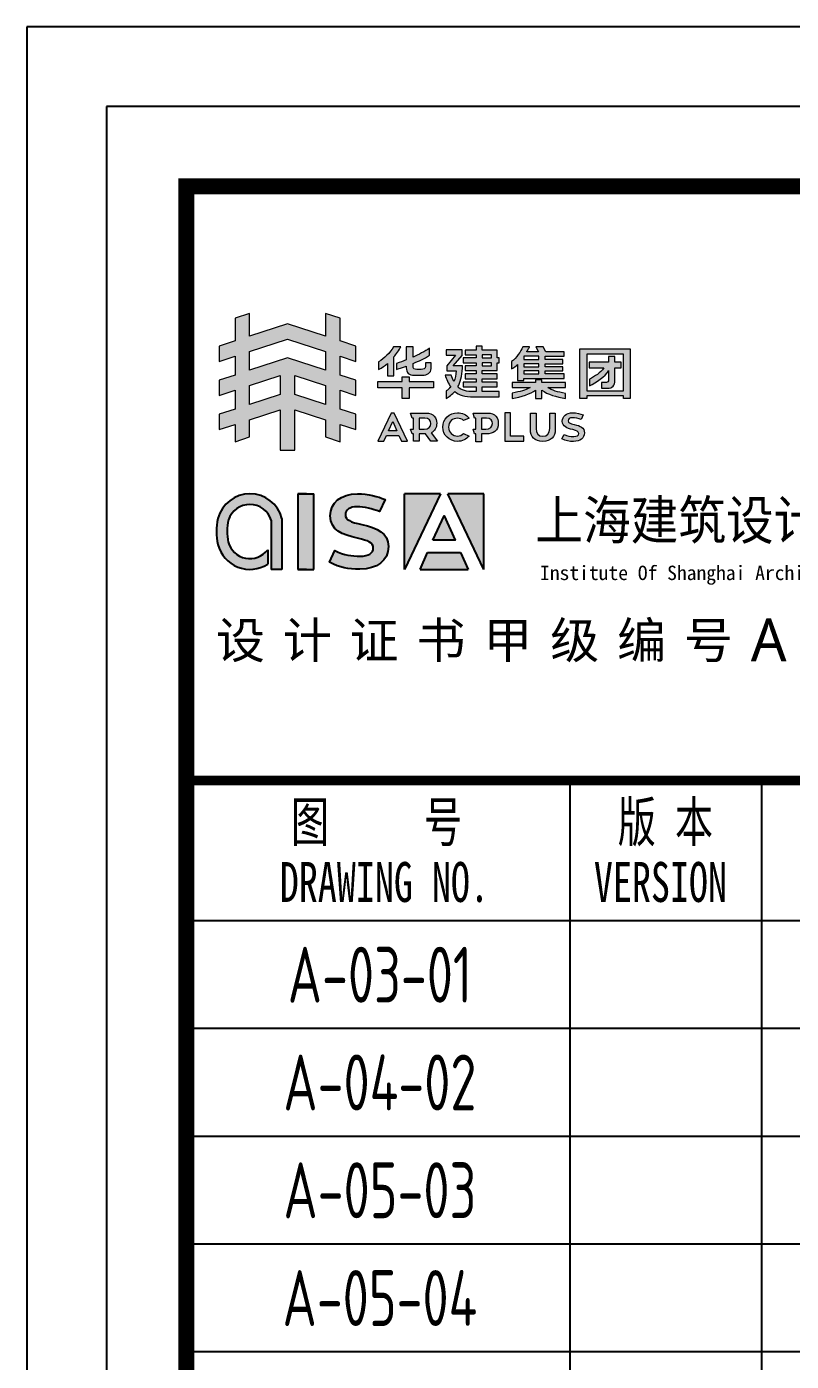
# Model space of a CAD drawing. Extents: x 19098 to 79498, y 3162 to 205862.
# Drawn here: x 19098 to 23884, y 197503 to 205862 of the extents above; entities that cross this region are included whole.
import ezdxf
from ezdxf.enums import TextEntityAlignment as Align

# ---------------------------------------------------------------- set-up
doc = ezdxf.new("R2010")
doc.units = 0
doc.header["$LTSCALE"] = 1000
doc.header["$MEASUREMENT"] = 0
for name, color, linetype in [('2017_11-sheet-LOGO - 1$0$C-SHET-TTLB', 11, 'Continuous'), ('C-SHET', 11, 'Continuous'), ('C-SHET-TTLB', 11, 'Continuous'), ('暖-说明', 4, 'Continuous'), ('通-图框-标题块', 11, 'Continuous')]:
    doc.layers.add(name, color=color, linetype=linetype)
doc.styles.add('2017_11-sheet-LOGO - 1$0$微软雅黑L', font='')
doc.styles.add('2017_11-sheet-LOGO - 1$0$黑体', font='simhei.ttf')
doc.styles.add('SHEET-ECADI', font='simhei.ttf', dxfattribs={"width": 0.7})
doc.styles.add('XD2008', font='xd-hzs.shx', dxfattribs={"width": 0.7, "bigfont": 'xd-hztxt.shx'})
doc.styles.get('2017_11-sheet-LOGO - 1$0$微软雅黑L').set_extended_font_data('Microsoft YaHei Light')

# ---------------------------------------------------------------- blocks, each defined once
blk = doc.blocks.new('2017_11-sheet-LOGO - 1$0$d4444')
h = blk.add_hatch(color=0)
h.dxf.hatch_style = 1
h.paths.add_polyline_path([(2732.287, 252.355, 0.114838), (2732.287, 250.895, 0.511335), (2735.087, 249.787), (2735.087, 250.59, -0.626003), (2732.869, 251.037, -0.120557), (2732.887, 252.282, -0.731364), (2735.287, 252.272), (2735.287, 249.495), (2735.887, 249.495), (2735.887, 252.355, 0.777778)])
h = blk.add_hatch(color=0)
h.dxf.hatch_style = 1
h.paths.add_polyline_path([(2737.687, 253.755), (2736.787, 253.755), (2736.787, 249.495), (2737.266, 249.495), (2737.687, 249.495)])
h = blk.add_hatch(color=256)
h.dxf.hatch_style = 2
edge = h.paths.add_edge_path()
edge.add_spline(control_points=[(2739.465, 252.578), (2739.465, 252.837), (2739.7, 253.025), (2740.123, 253.025)], knot_values=[1, 1, 1, 1, 2, 2, 2, 2], degree=3, periodic=0)
edge.add_spline(control_points=[(2740.123, 253.025), (2740.509, 253.025), (2741.018, 252.903), (2741.381, 252.751), (2741.381, 252.751), (2741.698, 253.431), (2741.698, 253.431)], knot_values=[2, 2, 2, 2, 3, 3, 3, 4, 4, 4, 4], degree=3, periodic=0)
edge.add_spline(control_points=[(2741.698, 253.431), (2741.295, 253.603), (2740.755, 253.755), (2740.141, 253.755)], knot_values=[4, 4, 4, 4, 5, 5, 5, 5], degree=3, periodic=0)
edge.add_spline(control_points=[(2740.141, 253.755), (2739.194, 253.755), (2738.612, 253.237), (2738.612, 252.508)], knot_values=[5, 5, 5, 5, 6, 6, 6, 6], degree=3, periodic=0)
edge.add_spline(control_points=[(2738.612, 252.508), (2738.612, 251.69), (2739.3, 251.449), (2740.152, 251.254)], knot_values=[6, 6, 6, 6, 7, 7, 7, 7], degree=3, periodic=0)
edge.add_spline(control_points=[(2740.152, 251.254), (2740.758, 251.113), (2741.034, 250.99), (2741.034, 250.707)], knot_values=[7, 7, 7, 7, 8, 8, 8, 8], degree=3, periodic=0)
edge.add_spline(control_points=[(2741.034, 250.707), (2741.034, 250.401), (2740.764, 250.236), (2740.311, 250.236)], knot_values=[8, 8, 8, 8, 9, 9, 9, 9], degree=3, periodic=0)
edge.add_spline(control_points=[(2740.311, 250.236), (2739.795, 250.236), (2739.413, 250.289), (2738.869, 250.553), (2738.869, 250.553), (2738.564, 249.899), (2738.564, 249.899)], knot_values=[9, 9, 9, 9, 10, 10, 10, 11, 11, 11, 11], degree=3, periodic=0)
edge.add_spline(control_points=[(2738.564, 249.899), (2739.22, 249.571), (2739.578, 249.507), (2740.282, 249.507)], knot_values=[11, 11, 11, 11, 12, 12, 12, 12], degree=3, periodic=0)
edge.add_spline(control_points=[(2740.282, 249.507), (2741.246, 249.507), (2741.887, 249.978), (2741.887, 250.777)], knot_values=[12, 12, 12, 12, 13, 13, 13, 13], degree=3, periodic=0)
edge.add_spline(control_points=[(2741.887, 250.777), (2741.887, 251.537), (2741.275, 251.819), (2740.382, 252.019)], knot_values=[13, 13, 13, 13, 14, 14, 14, 14], degree=3, periodic=0)
edge.add_spline(control_points=[(2740.382, 252.019), (2739.758, 252.16), (2739.465, 252.284), (2739.465, 252.578)], knot_values=[0, 0, 0, 0, 1, 1, 1, 1], degree=3, periodic=0)
h = blk.add_hatch(color=0)
h.dxf.hatch_style = 1
h.paths.add_polyline_path([(2747.268, 249.495), (2747.268, 253.755), (2745.233, 253.755)])
h.paths.add_polyline_path([(2742.787, 249.495), (2744.815, 253.755), (2742.787, 253.755)])
h.paths.add_polyline_path([(2745.65, 251.148), (2745.021, 252.519), (2744.398, 251.148)])
h.paths.add_polyline_path([(2746.376, 249.495), (2745.95, 250.448), (2744.098, 250.448), (2743.679, 249.495)])
for p, q in [((2736.787, 253.755), (2736.787, 249.495)), ((2736.787, 253.755), (2737.687, 253.755)), ((2737.266, 253.755), (2736.787, 253.755)), ((2737.687, 249.495), (2737.687, 253.755)), ((2744.815, 253.755), (2742.787, 249.495)), ((2744.815, 253.755), (2742.787, 253.755)), ((2742.787, 249.495), (2742.787, 253.755)), ((2747.268, 249.495), (2745.233, 253.755)), ((2747.268, 253.755), (2745.233, 253.755)), ((2747.268, 249.495), (2747.268, 253.755)), ((2735.287, 252.272), (2735.287, 249.495)), ((2735.887, 252.355), (2735.887, 249.495)), ((2735.087, 250.59), (2735.087, 249.787)), ((2743.679, 249.495), (2744.098, 250.448)), ((2744.098, 250.448), (2745.95, 250.448)), ((2745.95, 250.448), (2746.376, 249.495)), ((2735.887, 249.495), (2735.287, 249.495)), ((2736.787, 249.495), (2737.687, 249.495)), ((2737.266, 249.495), (2736.787, 249.495)), ((2743.679, 249.495), (2746.376, 249.495))]:
    blk.add_line(p, q)
blk.add_lwpolyline([(2744.398, 251.148), (2745.021, 252.519), (2745.65, 251.148), (2744.398, 251.148)])
for centre, radius, start, end in [((2734.087, 251.898), 1.857, 14.25003, 165.74997), ((2734.085, 251.896), 1.259, 17.39572, 162.11724), ((2735.423, 251.625), 3.22, 166.8979, 193.1021), ((2735.423, 251.625), 2.62, 165.46779, 193.1021), ((2734.087, 251.352), 1.857, 194.25003, 302.57897), ((2734.087, 251.352), 1.257, 194.25003, 322.69821)]:
    blk.add_arc(centre, radius, start, end)
blk.add_open_spline([(2740.382, 252.019), (2739.758, 252.16), (2739.465, 252.284), (2739.465, 252.578), (2739.465, 252.837), (2739.7, 253.025), (2740.123, 253.025), (2740.509, 253.025), (2741.018, 252.903), (2741.381, 252.751), (2741.381, 252.751), (2741.698, 253.431), (2741.698, 253.431), (2741.295, 253.603), (2740.755, 253.755), (2740.141, 253.755), (2739.194, 253.755), (2738.612, 253.237), (2738.612, 252.508), (2738.612, 251.69), (2739.3, 251.449), (2740.152, 251.254), (2740.758, 251.113), (2741.034, 250.99), (2741.034, 250.707), (2741.034, 250.401), (2740.764, 250.236), (2740.311, 250.236), (2739.795, 250.236), (2739.413, 250.289), (2738.869, 250.553), (2738.869, 250.553), (2738.564, 249.899), (2738.564, 249.899), (2739.22, 249.571), (2739.578, 249.507), (2740.282, 249.507), (2741.246, 249.507), (2741.887, 249.978), (2741.887, 250.777), (2741.887, 251.537), (2741.275, 251.819), (2740.382, 252.019)], degree=3, knots=[0, 0, 0, 0, 1, 1, 1, 2, 2, 2, 3, 3, 3, 4, 4, 4, 5, 5, 5, 6, 6, 6, 7, 7, 7, 8, 8, 8, 9, 9, 9, 10, 10, 10, 11, 11, 11, 12, 12, 12, 13, 13, 13, 14, 14, 14, 14])
blk = doc.blocks.new('A$C3421568B')
at = {"layer": '2017_11-sheet-LOGO - 1$0$C-SHET-TTLB'}
h = blk.add_hatch(color=256, dxfattribs=at)
h.dxf.hatch_style = 2
h.paths.add_polyline_path([(20.614, 286.037), (20.614, 286.994), (19.619, 287.318), (19.619, 288.737), (18.709, 289.033), (18.709, 287.613), (16.333, 288.385), (13.956, 287.613), (13.956, 289.033), (13.047, 288.737), (13.047, 287.318), (12.051, 286.994), (12.051, 286.037), (13.047, 286.361), (13.047, 285.184), (12.051, 284.86), (12.051, 283.903), (13.047, 284.227), (13.047, 283.049), (12.051, 282.725), (12.051, 281.768), (13.047, 282.092), (13.047, 281.008), (13.956, 281.304), (13.956, 282.387), (15.877, 283.012), (15.877, 280.469), (16.787, 280.469), (16.787, 283.012), (18.709, 282.387), (18.709, 281.304), (19.619, 281.008), (19.619, 282.092), (20.614, 281.768), (20.614, 282.725), (19.619, 283.049), (19.619, 284.227), (20.614, 283.903), (20.614, 284.86), (19.619, 285.184), (19.619, 286.361)])
h.paths.add_polyline_path([(13.956, 283.344), (13.956, 284.522), (15.877, 285.146), (15.877, 283.968)])
h.paths.add_polyline_path([(18.709, 283.344), (16.787, 283.969), (16.787, 285.146), (18.709, 284.522)])
h.paths.add_polyline_path([(18.709, 285.479), (16.333, 286.252), (13.956, 285.479), (13.956, 286.657), (16.333, 287.428), (16.338, 287.427), (18.709, 286.657)])
h = blk.add_hatch(color=256, dxfattribs=at)
h.dxf.hatch_style = 2
edge = h.paths.add_edge_path()
edge.add_spline(control_points=[(22.035, 285.535), (22.035, 285.535), (22.035, 286.004), (22.035, 286.004), (22.41, 286.257), (22.729, 286.542), (22.963, 286.959), (22.963, 286.959), (23.429, 286.959), (23.429, 286.959), (23.323, 286.756), (23.121, 286.463), (22.991, 286.313), (22.991, 286.313), (22.991, 285.139), (22.991, 285.139), (22.991, 285.139), (22.584, 285.139), (22.584, 285.139), (22.584, 285.139), (22.584, 285.898), (22.584, 285.898), (22.452, 285.785), (22.237, 285.641), (22.035, 285.535)], knot_values=[0, 0, 0, 0, 1, 1, 1, 2, 2, 2, 3, 3, 3, 4, 4, 4, 5, 5, 5, 6, 6, 6, 7, 7, 7, 8, 8, 8, 8], degree=3, periodic=0)
h.paths.add_polyline_path([(21.992, 284.374), (21.992, 284.769), (23.51, 284.769), (23.51, 285.063), (23.946, 285.063), (23.946, 284.769), (25.464, 284.769), (25.464, 284.374), (23.946, 284.374), (23.946, 283.723), (23.51, 283.723), (23.51, 284.374)])
edge = h.paths.add_edge_path()
edge.add_spline(control_points=[(23.152, 285.534), (23.152, 285.534), (23.152, 285.914), (23.152, 285.914), (23.38, 285.983), (23.554, 286.043), (23.763, 286.138), (23.763, 286.138), (23.763, 286.959), (23.763, 286.959), (23.763, 286.959), (24.185, 286.959), (24.185, 286.959), (24.185, 286.959), (24.185, 286.311), (24.185, 286.311), (24.508, 286.454), (24.944, 286.679), (25.219, 286.857), (25.219, 286.857), (25.219, 286.426), (25.219, 286.426), (24.851, 286.194), (24.581, 286.073), (24.185, 285.899), (24.185, 285.899), (24.185, 285.744), (24.185, 285.744), (24.185, 285.587), (24.26, 285.534), (24.423, 285.534), (24.423, 285.534), (24.704, 285.534), (24.704, 285.534), (24.851, 285.534), (24.957, 285.583), (24.957, 285.717), (24.957, 285.809), (24.957, 285.943), (24.957, 285.943), (24.957, 285.943), (25.322, 285.943), (25.322, 285.943), (25.322, 285.943), (25.322, 285.729), (25.322, 285.587), (25.322, 285.309), (25.052, 285.169), (24.788, 285.169), (24.788, 285.169), (24.254, 285.169), (24.254, 285.169), (23.943, 285.169), (23.763, 285.311), (23.763, 285.66), (23.763, 285.66), (23.763, 285.731), (23.763, 285.731), (23.698, 285.703), (23.209, 285.551), (23.152, 285.534)], knot_values=[0, 0, 0, 0, 1, 1, 1, 2, 2, 2, 3, 3, 3, 4, 4, 4, 5, 5, 5, 6, 6, 6, 7, 7, 7, 8, 8, 8, 9, 9, 9, 10, 10, 10, 11, 11, 11, 12, 12, 12, 13, 13, 13, 14, 14, 14, 15, 15, 15, 16, 16, 16, 17, 17, 17, 18, 18, 18, 19, 19, 19, 20, 20, 20, 20], degree=3, periodic=0)
h = blk.add_hatch(color=256, dxfattribs=at)
h.dxf.hatch_style = 2
edge = h.paths.add_edge_path()
edge.add_spline(control_points=[(27.324, 285.95), (27.324, 285.95), (27.324, 286.258), (27.324, 286.258), (27.324, 286.258), (28.132, 286.258), (28.132, 286.258), (28.132, 286.258), (28.132, 286.447), (28.132, 286.447), (28.132, 286.447), (27.449, 286.447), (27.449, 286.447), (27.449, 286.447), (27.449, 286.741), (27.449, 286.741), (27.449, 286.741), (28.132, 286.741), (28.132, 286.741), (28.132, 286.741), (28.132, 286.994), (28.132, 286.994), (28.132, 286.994), (28.525, 286.994), (28.525, 286.994), (28.525, 286.994), (28.525, 286.741), (28.525, 286.741), (28.525, 286.741), (29.459, 286.741), (29.459, 286.741), (29.459, 286.741), (29.459, 286.258), (29.459, 286.258), (29.459, 286.258), (29.582, 286.258), (29.582, 286.258), (29.582, 286.258), (29.582, 285.95), (29.582, 285.95), (29.582, 285.95), (29.459, 285.95), (29.459, 285.95), (29.459, 285.95), (29.459, 285.462), (29.459, 285.462), (29.459, 285.462), (28.525, 285.462), (28.525, 285.462), (28.525, 285.462), (28.525, 285.251), (28.525, 285.251), (28.525, 285.251), (29.459, 285.251), (29.459, 285.251), (29.459, 285.251), (29.459, 284.942), (29.459, 284.942), (29.459, 284.942), (28.525, 284.942), (28.525, 284.942), (28.525, 284.942), (28.525, 284.732), (28.525, 284.732), (28.525, 284.732), (29.459, 284.732), (29.459, 284.732), (29.459, 284.732), (29.459, 284.437), (29.459, 284.437), (29.459, 284.437), (28.525, 284.437), (28.525, 284.437), (28.525, 284.437), (28.525, 284.149), (28.525, 284.149), (28.525, 284.149), (29.582, 284.149), (29.582, 284.149), (29.582, 284.149), (29.582, 283.813), (29.582, 283.813), (29.582, 283.813), (27.988, 283.813), (27.988, 283.813), (27.436, 283.813), (27.023, 283.935), (26.812, 284.142), (26.645, 283.975), (26.411, 283.795), (26.268, 283.723), (26.268, 283.723), (26.268, 284.195), (26.268, 284.195), (26.365, 284.252), (26.439, 284.322), (26.548, 284.428), (26.407, 284.651), (26.279, 284.938), (26.195, 285.181), (26.195, 285.181), (26.576, 285.181), (26.576, 285.181), (26.626, 285.031), (26.676, 284.896), (26.748, 284.77), (26.831, 284.968), (26.875, 285.192), (26.894, 285.445), (26.894, 285.445), (26.294, 285.445), (26.294, 285.445), (26.294, 285.445), (26.294, 285.763), (26.294, 285.763), (26.294, 285.763), (26.849, 286.418), (26.849, 286.418), (26.849, 286.418), (26.268, 286.418), (26.268, 286.418), (26.268, 286.418), (26.268, 286.751), (26.268, 286.751), (26.268, 286.751), (27.272, 286.751), (27.272, 286.751), (27.272, 286.751), (27.272, 286.404), (27.272, 286.404), (27.272, 286.404), (26.708, 285.75), (26.708, 285.75), (26.708, 285.75), (27.278, 285.75), (27.278, 285.75), (27.278, 285.75), (27.278, 285.609), (27.278, 285.609), (27.25, 285.095), (27.137, 284.726), (26.997, 284.436), (27.194, 284.23), (27.539, 284.142), (28.017, 284.149), (28.036, 284.149), (28.104, 284.149), (28.132, 284.149), (28.132, 284.149), (28.132, 284.437), (28.132, 284.437), (28.132, 284.437), (27.324, 284.437), (27.324, 284.437), (27.324, 284.437), (27.324, 284.732), (27.324, 284.732), (27.324, 284.732), (28.132, 284.732), (28.132, 284.732), (28.132, 284.732), (28.132, 284.942), (28.132, 284.942), (28.132, 284.942), (27.449, 284.942), (27.449, 284.942), (27.449, 284.942), (27.449, 285.251), (27.449, 285.251), (27.449, 285.251), (28.132, 285.251), (28.132, 285.251), (28.132, 285.251), (28.132, 285.462), (28.132, 285.462), (28.132, 285.462), (27.449, 285.462), (27.449, 285.462), (27.449, 285.462), (27.449, 285.757), (27.449, 285.757), (27.449, 285.757), (28.132, 285.757), (28.132, 285.757), (28.132, 285.757), (28.132, 285.95), (28.132, 285.95), (28.132, 285.95), (27.324, 285.95), (27.324, 285.95)], knot_values=[0, 0, 0, 0, 1, 1, 1, 2, 2, 2, 3, 3, 3, 4, 4, 4, 5, 5, 5, 6, 6, 6, 7, 7, 7, 8, 8, 8, 9, 9, 9, 10, 10, 10, 11, 11, 11, 12, 12, 12, 13, 13, 13, 14, 14, 14, 15, 15, 15, 16, 16, 16, 17, 17, 17, 18, 18, 18, 19, 19, 19, 20, 20, 20, 21, 21, 21, 22, 22, 22, 23, 23, 23, 24, 24, 24, 25, 25, 25, 26, 26, 26, 27, 27, 27, 28, 28, 28, 29, 29, 29, 30, 30, 30, 31, 31, 31, 32, 32, 32, 33, 33, 33, 34, 34, 34, 35, 35, 35, 36, 36, 36, 37, 37, 37, 38, 38, 38, 39, 39, 39, 40, 40, 40, 41, 41, 41, 42, 42, 42, 43, 43, 43, 44, 44, 44, 45, 45, 45, 46, 46, 46, 47, 47, 47, 48, 48, 48, 49, 49, 49, 50, 50, 50, 51, 51, 51, 52, 52, 52, 53, 53, 53, 54, 54, 54, 55, 55, 55, 56, 56, 56, 57, 57, 57, 58, 58, 58, 59, 59, 59, 60, 60, 60, 61, 61, 61, 62, 62, 62, 63, 63, 63, 63], degree=3, periodic=0)
h.paths.add_polyline_path([(29.101, 286.447), (28.525, 286.447), (28.525, 286.258), (29.101, 286.258)])
h.paths.add_polyline_path([(28.525, 285.95), (28.525, 285.757), (29.101, 285.757), (29.101, 285.95)])
h = blk.add_hatch(color=256, dxfattribs=at)
h.dxf.hatch_style = 2
edge = h.paths.add_edge_path()
edge.add_spline(control_points=[(30.719, 284.85), (30.719, 284.85), (30.719, 285.848), (30.719, 285.848), (30.68, 285.785), (30.439, 285.605), (30.36, 285.569), (30.36, 285.569), (30.36, 286.025), (30.36, 286.025), (30.677, 286.267), (30.923, 286.645), (31.066, 286.952), (31.066, 286.952), (31.484, 286.952), (31.484, 286.952), (31.465, 286.915), (31.437, 286.863), (31.4, 286.797), (31.353, 286.723), (31.32, 286.671), (31.302, 286.643), (31.302, 286.643), (32.047, 286.643), (32.047, 286.643), (32.047, 286.643), (31.875, 286.955), (31.875, 286.955), (31.875, 286.955), (32.326, 286.955), (32.326, 286.955), (32.326, 286.955), (32.509, 286.643), (32.509, 286.643), (32.509, 286.643), (33.644, 286.643), (33.644, 286.643), (33.644, 286.643), (33.644, 286.362), (33.644, 286.362), (33.644, 286.362), (32.467, 286.362), (32.467, 286.362), (32.467, 286.362), (32.467, 286.16), (32.467, 286.16), (32.467, 286.16), (33.567, 286.16), (33.567, 286.16), (33.567, 286.16), (33.567, 285.894), (33.567, 285.894), (33.567, 285.894), (32.467, 285.894), (32.467, 285.894), (32.467, 285.894), (32.467, 285.703), (32.467, 285.703), (32.467, 285.703), (33.567, 285.703), (33.567, 285.703), (33.567, 285.703), (33.567, 285.445), (33.567, 285.445), (33.567, 285.445), (32.467, 285.445), (32.467, 285.445), (32.467, 285.445), (32.467, 285.253), (32.467, 285.253), (32.467, 285.253), (33.644, 285.253), (33.644, 285.253), (33.644, 285.253), (33.644, 284.972), (33.644, 284.972), (33.644, 284.972), (31.126, 284.972), (31.126, 284.972), (31.126, 284.972), (31.126, 284.85), (31.126, 284.85), (31.126, 284.85), (30.719, 284.85), (30.719, 284.85)], knot_values=[0, 0, 0, 0, 1, 1, 1, 2, 2, 2, 3, 3, 3, 4, 4, 4, 5, 5, 5, 6, 6, 6, 7, 7, 7, 8, 8, 8, 9, 9, 9, 10, 10, 10, 11, 11, 11, 12, 12, 12, 13, 13, 13, 14, 14, 14, 15, 15, 15, 16, 16, 16, 17, 17, 17, 18, 18, 18, 19, 19, 19, 20, 20, 20, 21, 21, 21, 22, 22, 22, 23, 23, 23, 24, 24, 24, 25, 25, 25, 26, 26, 26, 27, 27, 27, 28, 28, 28, 28], degree=3, periodic=0)
edge = h.paths.add_edge_path()
edge.add_spline(control_points=[(30.393, 284.395), (30.393, 284.395), (30.393, 284.705), (30.393, 284.705), (30.393, 284.705), (31.854, 284.705), (31.854, 284.705), (31.854, 284.705), (31.854, 284.887), (31.854, 284.887), (31.854, 284.887), (32.261, 284.887), (32.261, 284.887), (32.261, 284.887), (32.261, 284.705), (32.261, 284.705), (32.261, 284.705), (33.737, 284.705), (33.737, 284.705), (33.737, 284.705), (33.737, 284.395), (33.737, 284.395), (33.737, 284.395), (32.618, 284.395), (32.618, 284.395), (32.902, 284.223), (33.228, 284.118), (33.737, 284.034), (33.737, 284.034), (33.737, 283.723), (33.737, 283.723), (33.185, 283.803), (32.588, 283.967), (32.261, 284.241), (32.261, 284.241), (32.261, 283.723), (32.261, 283.723), (32.261, 283.723), (31.854, 283.723), (31.854, 283.723), (31.854, 283.723), (31.854, 284.241), (31.854, 284.241), (31.592, 284.008), (30.909, 283.803), (30.393, 283.723), (30.393, 283.723), (30.393, 284.051), (30.393, 284.051), (30.919, 284.145), (31.201, 284.229), (31.51, 284.395), (31.51, 284.395), (30.393, 284.395), (30.393, 284.395)], knot_values=[0, 0, 0, 0, 1, 1, 1, 2, 2, 2, 3, 3, 3, 4, 4, 4, 5, 5, 5, 6, 6, 6, 7, 7, 7, 8, 8, 8, 9, 9, 9, 10, 10, 10, 11, 11, 11, 12, 12, 12, 13, 13, 13, 14, 14, 14, 15, 15, 15, 16, 16, 16, 17, 17, 17, 18, 18, 18, 18], degree=3, periodic=0)
h.paths.add_polyline_path([(31.126, 286.362), (31.126, 286.16), (32.06, 286.16), (32.06, 286.362)])
h.paths.add_polyline_path([(31.126, 285.894), (31.126, 285.703), (32.06, 285.703), (32.06, 285.894)])
h.paths.add_polyline_path([(31.126, 285.445), (31.126, 285.253), (32.06, 285.253), (32.06, 285.445)])
h = blk.add_hatch(color=256, dxfattribs=at)
h.dxf.hatch_style = 2
h.paths.add_polyline_path([(34.626, 283.723), (34.626, 286.818), (37.791, 286.818), (37.791, 283.723), (37.37, 283.723), (37.37, 283.876), (35.061, 283.876), (35.061, 283.723)])
h.paths.add_polyline_path([(35.061, 286.482), (35.061, 284.192), (37.37, 284.192), (37.37, 286.482)])
edge = h.paths.add_edge_path()
edge.add_spline(control_points=[(35.216, 285.625), (35.216, 285.625), (35.216, 285.991), (35.216, 285.991), (35.216, 285.991), (36.431, 285.991), (36.431, 285.991), (36.431, 285.991), (36.431, 286.342), (36.431, 286.342), (36.431, 286.342), (36.824, 286.342), (36.824, 286.342), (36.824, 286.342), (36.824, 285.991), (36.824, 285.991), (36.824, 285.991), (37.216, 285.991), (37.216, 285.991), (37.216, 285.991), (37.216, 285.625), (37.216, 285.625), (37.216, 285.625), (36.824, 285.625), (36.824, 285.625), (36.824, 285.625), (36.824, 284.846), (36.824, 284.846), (36.824, 284.526), (36.665, 284.354), (36.366, 284.354), (36.244, 284.354), (35.989, 284.354), (35.989, 284.354), (35.989, 284.354), (35.989, 284.712), (35.989, 284.712), (35.989, 284.712), (36.103, 284.712), (36.206, 284.712), (36.366, 284.712), (36.431, 284.757), (36.431, 284.902), (36.431, 284.902), (36.431, 285.457), (36.431, 285.457), (36.206, 285.072), (35.668, 284.712), (35.23, 284.501), (35.23, 284.501), (35.23, 284.918), (35.23, 284.918), (35.598, 285.112), (35.889, 285.309), (36.137, 285.625), (36.137, 285.625), (35.216, 285.625), (35.216, 285.625)], knot_values=[0, 0, 0, 0, 1, 1, 1, 2, 2, 2, 3, 3, 3, 4, 4, 4, 5, 5, 5, 6, 6, 6, 7, 7, 7, 8, 8, 8, 9, 9, 9, 10, 10, 10, 11, 11, 11, 12, 12, 12, 13, 13, 13, 14, 14, 14, 15, 15, 15, 16, 16, 16, 17, 17, 17, 18, 18, 18, 19, 19, 19, 19], degree=3, periodic=0)
h = blk.add_hatch(color=256, dxfattribs=at)
h.dxf.hatch_style = 2
h.paths.add_polyline_path([(22.828, 282.8), (21.992, 281.045), (22.368, 281.045), (22.524, 281.401), (23.308, 281.401), (23.468, 281.045), (23.843, 281.045), (23.005, 282.8)])
h.paths.add_polyline_path([(22.651, 281.698), (22.915, 282.278), (23.182, 281.698)])
h = blk.add_hatch(color=256, dxfattribs=at)
h.dxf.hatch_style = 2
edge = h.paths.add_edge_path()
edge.add_spline(control_points=[(25.671, 282.167), (25.671, 282.496), (25.498, 282.8), (24.984, 282.8), (24.984, 282.8), (24.272, 282.8), (24.272, 282.8), (24.272, 282.8), (24.21, 282.8), (24.21, 282.8), (24.21, 282.8), (24.032, 282.8), (24.032, 282.8), (24.032, 282.8), (24.13, 282.491), (24.13, 282.491), (24.13, 282.491), (24.21, 282.491), (24.21, 282.491), (24.21, 282.491), (24.21, 281.789), (24.21, 281.789), (24.21, 281.789), (24.032, 281.789), (24.032, 281.789), (24.032, 281.789), (24.13, 281.496), (24.13, 281.496), (24.13, 281.496), (24.21, 281.496), (24.21, 281.496), (24.21, 281.496), (24.21, 281.045), (24.21, 281.045), (24.21, 281.045), (24.566, 281.045), (24.566, 281.045), (24.566, 281.045), (24.566, 281.496), (24.566, 281.496), (24.566, 281.496), (24.892, 281.496), (24.892, 281.496), (24.915, 281.496), (24.939, 281.496), (24.96, 281.498), (24.96, 281.498), (25.298, 281.045), (25.298, 281.045), (25.298, 281.045), (25.724, 281.045), (25.724, 281.045), (25.724, 281.045), (25.316, 281.568), (25.316, 281.568), (25.547, 281.667), (25.671, 281.867), (25.671, 282.167)], knot_values=[0, 0, 0, 0, 1, 1, 1, 2, 2, 2, 3, 3, 3, 4, 4, 4, 5, 5, 5, 6, 6, 6, 7, 7, 7, 8, 8, 8, 9, 9, 9, 10, 10, 10, 11, 11, 11, 12, 12, 12, 13, 13, 13, 14, 14, 14, 15, 15, 15, 16, 16, 16, 17, 17, 17, 18, 18, 18, 19, 19, 19, 19], degree=3, periodic=0)
edge = h.paths.add_edge_path()
edge.add_spline(control_points=[(24.88, 281.789), (24.88, 281.789), (24.566, 281.789), (24.566, 281.789), (24.566, 281.789), (24.566, 282.491), (24.566, 282.491), (24.566, 282.491), (24.927, 282.491), (24.927, 282.491), (25.204, 282.491), (25.298, 282.322), (25.298, 282.14), (25.298, 281.933), (25.164, 281.789), (24.88, 281.789)], knot_values=[0, 0, 0, 0, 1, 1, 1, 2, 2, 2, 3, 3, 3, 4, 4, 4, 5, 5, 5, 5], degree=3, periodic=0)
h = blk.add_hatch(color=256, dxfattribs=at)
h.dxf.hatch_style = 2
edge = h.paths.add_edge_path()
edge.add_spline(control_points=[(26.971, 282.481), (27.12, 282.481), (27.255, 282.422), (27.355, 282.325), (27.355, 282.325), (27.695, 282.484), (27.695, 282.484), (27.524, 282.689), (27.265, 282.82), (26.971, 282.82), (26.462, 282.82), (26.045, 282.416), (26.045, 281.921), (26.045, 281.426), (26.462, 281.025), (26.971, 281.025), (27.265, 281.025), (27.524, 281.154), (27.695, 281.358), (27.695, 281.358), (27.354, 281.518), (27.354, 281.518), (27.255, 281.42), (27.12, 281.362), (26.971, 281.362), (26.665, 281.362), (26.414, 281.591), (26.414, 281.921), (26.414, 282.258), (26.665, 282.481), (26.971, 282.481)], knot_values=[0, 0, 0, 0, 1, 1, 1, 2, 2, 2, 3, 3, 3, 4, 4, 4, 5, 5, 5, 6, 6, 6, 7, 7, 7, 8, 8, 8, 9, 9, 9, 10, 10, 10, 10], degree=3, periodic=0)
h = blk.add_hatch(color=256, dxfattribs=at)
h.dxf.hatch_style = 2
edge = h.paths.add_edge_path()
edge.add_spline(control_points=[(28.839, 282.8), (28.839, 282.8), (28.184, 282.8), (28.184, 282.8), (28.184, 282.8), (28.118, 282.8), (28.118, 282.8), (28.118, 282.8), (27.943, 282.8), (27.943, 282.8), (27.943, 282.8), (28.042, 282.491), (28.042, 282.491), (28.042, 282.491), (28.118, 282.491), (28.118, 282.491), (28.118, 282.491), (28.118, 281.789), (28.118, 281.789), (28.118, 281.789), (27.943, 281.789), (27.943, 281.789), (27.943, 281.789), (28.042, 281.496), (28.042, 281.496), (28.042, 281.496), (28.118, 281.496), (28.118, 281.496), (28.118, 281.496), (28.118, 281.008), (28.118, 281.008), (28.118, 281.008), (28.473, 281.008), (28.473, 281.008), (28.473, 281.008), (28.473, 281.496), (28.473, 281.496), (28.473, 281.496), (28.769, 281.496), (28.769, 281.496), (29.215, 281.496), (29.526, 281.687), (29.526, 282.167), (29.526, 282.496), (29.352, 282.8), (28.839, 282.8)], knot_values=[0, 0, 0, 0, 1, 1, 1, 2, 2, 2, 3, 3, 3, 4, 4, 4, 5, 5, 5, 6, 6, 6, 7, 7, 7, 8, 8, 8, 9, 9, 9, 10, 10, 10, 11, 11, 11, 12, 12, 12, 13, 13, 13, 14, 14, 14, 15, 15, 15, 15], degree=3, periodic=0)
edge = h.paths.add_edge_path()
edge.add_spline(control_points=[(28.735, 281.793), (28.735, 281.793), (28.473, 281.793), (28.473, 281.793), (28.473, 281.793), (28.473, 282.491), (28.473, 282.491), (28.473, 282.491), (28.782, 282.491), (28.782, 282.491), (29.058, 282.491), (29.153, 282.322), (29.153, 282.14), (29.153, 281.933), (29.018, 281.793), (28.735, 281.793)], knot_values=[0, 0, 0, 0, 1, 1, 1, 2, 2, 2, 3, 3, 3, 4, 4, 4, 5, 5, 5, 5], degree=3, periodic=0)
h = blk.add_hatch(color=256, dxfattribs=at)
h.dxf.hatch_style = 2
h.paths.add_polyline_path([(30.289, 282.815), (29.932, 282.815), (29.932, 281.045), (31.122, 281.045), (31.122, 281.344), (30.289, 281.344)])
h = blk.add_hatch(color=256, dxfattribs=at)
h.dxf.hatch_style = 2
edge = h.paths.add_edge_path()
edge.add_spline(control_points=[(32.742, 281.841), (32.742, 281.513), (32.595, 281.353), (32.311, 281.353), (32.032, 281.353), (31.886, 281.511), (31.886, 281.841), (31.886, 281.841), (31.886, 282.8), (31.886, 282.8), (31.886, 282.8), (31.537, 282.8), (31.537, 282.8), (31.537, 282.8), (31.537, 281.749), (31.537, 281.749), (31.537, 281.344), (31.803, 281.025), (32.311, 281.025), (32.821, 281.025), (33.09, 281.346), (33.09, 281.749), (33.09, 281.749), (33.09, 282.8), (33.09, 282.8), (33.09, 282.8), (32.742, 282.8), (32.742, 282.8), (32.742, 282.8), (32.742, 281.841), (32.742, 281.841)], knot_values=[0, 0, 0, 0, 1, 1, 1, 2, 2, 2, 3, 3, 3, 4, 4, 4, 5, 5, 5, 6, 6, 6, 7, 7, 7, 8, 8, 8, 9, 9, 9, 10, 10, 10, 10], degree=3, periodic=0)
h = blk.add_hatch(color=256, dxfattribs=at)
h.dxf.hatch_style = 2
edge = h.paths.add_edge_path()
edge.add_spline(control_points=[(34.281, 282.086), (34.017, 282.146), (33.893, 282.198), (33.893, 282.322), (33.893, 282.431), (33.992, 282.511), (34.171, 282.511), (34.335, 282.511), (34.55, 282.46), (34.704, 282.396), (34.704, 282.396), (34.838, 282.683), (34.838, 282.683), (34.668, 282.755), (34.438, 282.82), (34.179, 282.82), (33.778, 282.82), (33.532, 282.601), (33.532, 282.292), (33.532, 281.947), (33.822, 281.844), (34.184, 281.762), (34.44, 281.703), (34.558, 281.649), (34.558, 281.53), (34.558, 281.401), (34.443, 281.331), (34.251, 281.331), (34.033, 281.331), (33.87, 281.353), (33.64, 281.465), (33.64, 281.465), (33.512, 281.189), (33.512, 281.189), (33.789, 281.049), (33.94, 281.022), (34.239, 281.022), (34.647, 281.022), (34.918, 281.223), (34.918, 281.561), (34.918, 281.882), (34.659, 282.001), (34.281, 282.086)], knot_values=[0, 0, 0, 0, 1, 1, 1, 2, 2, 2, 3, 3, 3, 4, 4, 4, 5, 5, 5, 6, 6, 6, 7, 7, 7, 8, 8, 8, 9, 9, 9, 10, 10, 10, 11, 11, 11, 12, 12, 12, 13, 13, 13, 14, 14, 14, 14], degree=3, periodic=0)
blk.add_lwpolyline([(10, 297, 0.54, 0.54, 0), (77.471, 297, 0.81, 0.81, 0)], format="xyseb", dxfattribs=at)
at = {"layer": '2017_11-sheet-LOGO - 1$0$C-SHET-TTLB', "lineweight": 0}
for points in [[(20.614, 286.037), (20.614, 286.994), (19.619, 287.318), (19.619, 288.737), (18.709, 289.033), (18.709, 287.613), (16.333, 288.385), (13.956, 287.613), (13.956, 289.033), (13.047, 288.737), (13.047, 287.318), (12.051, 286.994), (12.051, 286.037), (13.047, 286.361), (13.047, 285.184), (12.051, 284.86), (12.051, 283.903), (13.047, 284.227), (13.047, 283.049), (12.051, 282.725), (12.051, 281.768), (13.047, 282.092), (13.047, 281.008), (13.956, 281.304), (13.956, 282.387), (15.877, 283.012), (15.877, 280.469), (16.787, 280.469), (16.787, 283.012), (18.709, 282.387), (18.709, 281.304), (19.619, 281.008), (19.619, 282.092), (20.614, 281.768), (20.614, 282.725), (19.619, 283.049), (19.619, 284.227), (20.614, 283.903), (20.614, 284.86), (19.619, 285.184), (19.619, 286.361), (20.614, 286.037)], [(18.709, 285.479), (16.333, 286.252), (13.956, 285.479), (13.956, 286.657), (16.333, 287.428), (16.338, 287.427), (18.709, 286.657), (18.709, 285.479)], [(34.626, 283.723), (34.626, 286.818), (37.791, 286.818), (37.791, 283.723), (37.37, 283.723), (37.37, 283.876), (35.061, 283.876), (35.061, 283.723), (34.626, 283.723)], [(29.101, 286.447), (28.525, 286.447), (28.525, 286.258), (29.101, 286.258), (29.101, 286.447)], [(28.525, 285.95), (28.525, 285.757), (29.101, 285.757), (29.101, 285.95), (28.525, 285.95)], [(31.126, 286.362), (31.126, 286.16), (32.06, 286.16), (32.06, 286.362), (31.126, 286.362)], [(31.126, 285.894), (31.126, 285.703), (32.06, 285.703), (32.06, 285.894), (31.126, 285.894)], [(35.061, 286.482), (35.061, 284.192), (37.37, 284.192), (37.37, 286.482), (35.061, 286.482)], [(13.956, 283.344), (13.956, 284.522), (15.877, 285.146), (15.877, 283.968), (13.956, 283.344)], [(18.709, 283.344), (16.787, 283.969), (16.787, 285.146), (18.709, 284.522), (18.709, 283.344)], [(21.992, 284.374), (21.992, 284.769), (23.51, 284.769), (23.51, 285.063), (23.946, 285.063), (23.946, 284.769), (25.464, 284.769), (25.464, 284.374), (23.946, 284.374), (23.946, 283.723), (23.51, 283.723), (23.51, 284.374), (21.992, 284.374)], [(31.126, 285.445), (31.126, 285.253), (32.06, 285.253), (32.06, 285.445), (31.126, 285.445)], [(22.828, 282.8), (21.992, 281.045), (22.368, 281.045), (22.524, 281.401), (23.308, 281.401), (23.468, 281.045), (23.843, 281.045), (23.005, 282.8), (22.828, 282.8)], [(30.289, 282.815), (29.932, 282.815), (29.932, 281.045), (31.122, 281.045), (31.122, 281.344), (30.289, 281.344), (30.289, 282.815)], [(22.651, 281.698), (22.915, 282.278), (23.182, 281.698), (22.651, 281.698)]]:
    blk.add_lwpolyline(points, dxfattribs=at)
for points, knots in [([(22.035, 285.535), (22.035, 285.535), (22.035, 286.004), (22.035, 286.004), (22.41, 286.257), (22.729, 286.542), (22.963, 286.959), (22.963, 286.959), (23.429, 286.959), (23.429, 286.959), (23.323, 286.756), (23.121, 286.463), (22.991, 286.313), (22.991, 286.313), (22.991, 285.139), (22.991, 285.139), (22.991, 285.139), (22.584, 285.139), (22.584, 285.139), (22.584, 285.139), (22.584, 285.898), (22.584, 285.898), (22.452, 285.785), (22.237, 285.641), (22.035, 285.535)], [0, 0, 0, 0, 1, 1, 1, 2, 2, 2, 3, 3, 3, 4, 4, 4, 5, 5, 5, 6, 6, 6, 7, 7, 7, 8, 8, 8, 8]), ([(23.152, 285.534), (23.152, 285.534), (23.152, 285.914), (23.152, 285.914), (23.38, 285.983), (23.554, 286.043), (23.763, 286.138), (23.763, 286.138), (23.763, 286.959), (23.763, 286.959), (23.763, 286.959), (24.185, 286.959), (24.185, 286.959), (24.185, 286.959), (24.185, 286.311), (24.185, 286.311), (24.508, 286.454), (24.944, 286.679), (25.219, 286.857), (25.219, 286.857), (25.219, 286.426), (25.219, 286.426), (24.851, 286.194), (24.581, 286.073), (24.185, 285.899), (24.185, 285.899), (24.185, 285.744), (24.185, 285.744), (24.185, 285.587), (24.26, 285.534), (24.423, 285.534), (24.423, 285.534), (24.704, 285.534), (24.704, 285.534), (24.851, 285.534), (24.957, 285.583), (24.957, 285.717), (24.957, 285.809), (24.957, 285.943), (24.957, 285.943), (24.957, 285.943), (25.322, 285.943), (25.322, 285.943), (25.322, 285.943), (25.322, 285.729), (25.322, 285.587), (25.322, 285.309), (25.052, 285.169), (24.788, 285.169), (24.788, 285.169), (24.254, 285.169), (24.254, 285.169), (23.943, 285.169), (23.763, 285.311), (23.763, 285.66), (23.763, 285.66), (23.763, 285.731), (23.763, 285.731), (23.698, 285.703), (23.209, 285.551), (23.152, 285.534)], [0, 0, 0, 0, 1, 1, 1, 2, 2, 2, 3, 3, 3, 4, 4, 4, 5, 5, 5, 6, 6, 6, 7, 7, 7, 8, 8, 8, 9, 9, 9, 10, 10, 10, 11, 11, 11, 12, 12, 12, 13, 13, 13, 14, 14, 14, 15, 15, 15, 16, 16, 16, 17, 17, 17, 18, 18, 18, 19, 19, 19, 20, 20, 20, 20]), ([(27.324, 285.95), (27.324, 285.95), (27.324, 286.258), (27.324, 286.258), (27.324, 286.258), (28.132, 286.258), (28.132, 286.258), (28.132, 286.258), (28.132, 286.447), (28.132, 286.447), (28.132, 286.447), (27.449, 286.447), (27.449, 286.447), (27.449, 286.447), (27.449, 286.741), (27.449, 286.741), (27.449, 286.741), (28.132, 286.741), (28.132, 286.741), (28.132, 286.741), (28.132, 286.994), (28.132, 286.994), (28.132, 286.994), (28.525, 286.994), (28.525, 286.994), (28.525, 286.994), (28.525, 286.741), (28.525, 286.741), (28.525, 286.741), (29.459, 286.741), (29.459, 286.741), (29.459, 286.741), (29.459, 286.258), (29.459, 286.258), (29.459, 286.258), (29.582, 286.258), (29.582, 286.258), (29.582, 286.258), (29.582, 285.95), (29.582, 285.95), (29.582, 285.95), (29.459, 285.95), (29.459, 285.95), (29.459, 285.95), (29.459, 285.462), (29.459, 285.462), (29.459, 285.462), (28.525, 285.462), (28.525, 285.462), (28.525, 285.462), (28.525, 285.251), (28.525, 285.251), (28.525, 285.251), (29.459, 285.251), (29.459, 285.251), (29.459, 285.251), (29.459, 284.942), (29.459, 284.942), (29.459, 284.942), (28.525, 284.942), (28.525, 284.942), (28.525, 284.942), (28.525, 284.732), (28.525, 284.732), (28.525, 284.732), (29.459, 284.732), (29.459, 284.732), (29.459, 284.732), (29.459, 284.437), (29.459, 284.437), (29.459, 284.437), (28.525, 284.437), (28.525, 284.437), (28.525, 284.437), (28.525, 284.149), (28.525, 284.149), (28.525, 284.149), (29.582, 284.149), (29.582, 284.149), (29.582, 284.149), (29.582, 283.813), (29.582, 283.813), (29.582, 283.813), (27.988, 283.813), (27.988, 283.813), (27.436, 283.813), (27.023, 283.935), (26.812, 284.142), (26.645, 283.975), (26.411, 283.795), (26.268, 283.723), (26.268, 283.723), (26.268, 284.195), (26.268, 284.195), (26.365, 284.252), (26.439, 284.322), (26.548, 284.428), (26.407, 284.651), (26.279, 284.938), (26.195, 285.181), (26.195, 285.181), (26.576, 285.181), (26.576, 285.181), (26.626, 285.031), (26.676, 284.896), (26.748, 284.77), (26.831, 284.968), (26.875, 285.192), (26.894, 285.445), (26.894, 285.445), (26.294, 285.445), (26.294, 285.445), (26.294, 285.445), (26.294, 285.763), (26.294, 285.763), (26.294, 285.763), (26.849, 286.418), (26.849, 286.418), (26.849, 286.418), (26.268, 286.418), (26.268, 286.418), (26.268, 286.418), (26.268, 286.751), (26.268, 286.751), (26.268, 286.751), (27.272, 286.751), (27.272, 286.751), (27.272, 286.751), (27.272, 286.404), (27.272, 286.404), (27.272, 286.404), (26.708, 285.75), (26.708, 285.75), (26.708, 285.75), (27.278, 285.75), (27.278, 285.75), (27.278, 285.75), (27.278, 285.609), (27.278, 285.609), (27.25, 285.095), (27.137, 284.726), (26.997, 284.436), (27.194, 284.23), (27.539, 284.142), (28.017, 284.149), (28.036, 284.149), (28.104, 284.149), (28.132, 284.149), (28.132, 284.149), (28.132, 284.437), (28.132, 284.437), (28.132, 284.437), (27.324, 284.437), (27.324, 284.437), (27.324, 284.437), (27.324, 284.732), (27.324, 284.732), (27.324, 284.732), (28.132, 284.732), (28.132, 284.732), (28.132, 284.732), (28.132, 284.942), (28.132, 284.942), (28.132, 284.942), (27.449, 284.942), (27.449, 284.942), (27.449, 284.942), (27.449, 285.251), (27.449, 285.251), (27.449, 285.251), (28.132, 285.251), (28.132, 285.251), (28.132, 285.251), (28.132, 285.462), (28.132, 285.462), (28.132, 285.462), (27.449, 285.462), (27.449, 285.462), (27.449, 285.462), (27.449, 285.757), (27.449, 285.757), (27.449, 285.757), (28.132, 285.757), (28.132, 285.757), (28.132, 285.757), (28.132, 285.95), (28.132, 285.95), (28.132, 285.95), (27.324, 285.95), (27.324, 285.95)], [0, 0, 0, 0, 1, 1, 1, 2, 2, 2, 3, 3, 3, 4, 4, 4, 5, 5, 5, 6, 6, 6, 7, 7, 7, 8, 8, 8, 9, 9, 9, 10, 10, 10, 11, 11, 11, 12, 12, 12, 13, 13, 13, 14, 14, 14, 15, 15, 15, 16, 16, 16, 17, 17, 17, 18, 18, 18, 19, 19, 19, 20, 20, 20, 21, 21, 21, 22, 22, 22, 23, 23, 23, 24, 24, 24, 25, 25, 25, 26, 26, 26, 27, 27, 27, 28, 28, 28, 29, 29, 29, 30, 30, 30, 31, 31, 31, 32, 32, 32, 33, 33, 33, 34, 34, 34, 35, 35, 35, 36, 36, 36, 37, 37, 37, 38, 38, 38, 39, 39, 39, 40, 40, 40, 41, 41, 41, 42, 42, 42, 43, 43, 43, 44, 44, 44, 45, 45, 45, 46, 46, 46, 47, 47, 47, 48, 48, 48, 49, 49, 49, 50, 50, 50, 51, 51, 51, 52, 52, 52, 53, 53, 53, 54, 54, 54, 55, 55, 55, 56, 56, 56, 57, 57, 57, 58, 58, 58, 59, 59, 59, 60, 60, 60, 61, 61, 61, 62, 62, 62, 63, 63, 63, 63]), ([(30.719, 284.85), (30.719, 284.85), (30.719, 285.848), (30.719, 285.848), (30.68, 285.785), (30.439, 285.605), (30.36, 285.569), (30.36, 285.569), (30.36, 286.025), (30.36, 286.025), (30.677, 286.267), (30.923, 286.645), (31.066, 286.952), (31.066, 286.952), (31.484, 286.952), (31.484, 286.952), (31.465, 286.915), (31.437, 286.863), (31.4, 286.797), (31.353, 286.723), (31.32, 286.671), (31.302, 286.643), (31.302, 286.643), (32.047, 286.643), (32.047, 286.643), (32.047, 286.643), (31.875, 286.955), (31.875, 286.955), (31.875, 286.955), (32.326, 286.955), (32.326, 286.955), (32.326, 286.955), (32.509, 286.643), (32.509, 286.643), (32.509, 286.643), (33.644, 286.643), (33.644, 286.643), (33.644, 286.643), (33.644, 286.362), (33.644, 286.362), (33.644, 286.362), (32.467, 286.362), (32.467, 286.362), (32.467, 286.362), (32.467, 286.16), (32.467, 286.16), (32.467, 286.16), (33.567, 286.16), (33.567, 286.16), (33.567, 286.16), (33.567, 285.894), (33.567, 285.894), (33.567, 285.894), (32.467, 285.894), (32.467, 285.894), (32.467, 285.894), (32.467, 285.703), (32.467, 285.703), (32.467, 285.703), (33.567, 285.703), (33.567, 285.703), (33.567, 285.703), (33.567, 285.445), (33.567, 285.445), (33.567, 285.445), (32.467, 285.445), (32.467, 285.445), (32.467, 285.445), (32.467, 285.253), (32.467, 285.253), (32.467, 285.253), (33.644, 285.253), (33.644, 285.253), (33.644, 285.253), (33.644, 284.972), (33.644, 284.972), (33.644, 284.972), (31.126, 284.972), (31.126, 284.972), (31.126, 284.972), (31.126, 284.85), (31.126, 284.85), (31.126, 284.85), (30.719, 284.85), (30.719, 284.85)], [0, 0, 0, 0, 1, 1, 1, 2, 2, 2, 3, 3, 3, 4, 4, 4, 5, 5, 5, 6, 6, 6, 7, 7, 7, 8, 8, 8, 9, 9, 9, 10, 10, 10, 11, 11, 11, 12, 12, 12, 13, 13, 13, 14, 14, 14, 15, 15, 15, 16, 16, 16, 17, 17, 17, 18, 18, 18, 19, 19, 19, 20, 20, 20, 21, 21, 21, 22, 22, 22, 23, 23, 23, 24, 24, 24, 25, 25, 25, 26, 26, 26, 27, 27, 27, 28, 28, 28, 28]), ([(35.216, 285.625), (35.216, 285.625), (35.216, 285.991), (35.216, 285.991), (35.216, 285.991), (36.431, 285.991), (36.431, 285.991), (36.431, 285.991), (36.431, 286.342), (36.431, 286.342), (36.431, 286.342), (36.824, 286.342), (36.824, 286.342), (36.824, 286.342), (36.824, 285.991), (36.824, 285.991), (36.824, 285.991), (37.216, 285.991), (37.216, 285.991), (37.216, 285.991), (37.216, 285.625), (37.216, 285.625), (37.216, 285.625), (36.824, 285.625), (36.824, 285.625), (36.824, 285.625), (36.824, 284.846), (36.824, 284.846), (36.824, 284.526), (36.665, 284.354), (36.366, 284.354), (36.244, 284.354), (35.989, 284.354), (35.989, 284.354), (35.989, 284.354), (35.989, 284.712), (35.989, 284.712), (35.989, 284.712), (36.103, 284.712), (36.206, 284.712), (36.366, 284.712), (36.431, 284.757), (36.431, 284.902), (36.431, 284.902), (36.431, 285.457), (36.431, 285.457), (36.206, 285.072), (35.668, 284.712), (35.23, 284.501), (35.23, 284.501), (35.23, 284.918), (35.23, 284.918), (35.598, 285.112), (35.889, 285.309), (36.137, 285.625), (36.137, 285.625), (35.216, 285.625), (35.216, 285.625)], [0, 0, 0, 0, 1, 1, 1, 2, 2, 2, 3, 3, 3, 4, 4, 4, 5, 5, 5, 6, 6, 6, 7, 7, 7, 8, 8, 8, 9, 9, 9, 10, 10, 10, 11, 11, 11, 12, 12, 12, 13, 13, 13, 14, 14, 14, 15, 15, 15, 16, 16, 16, 17, 17, 17, 18, 18, 18, 19, 19, 19, 19]), ([(30.393, 284.395), (30.393, 284.395), (30.393, 284.705), (30.393, 284.705), (30.393, 284.705), (31.854, 284.705), (31.854, 284.705), (31.854, 284.705), (31.854, 284.887), (31.854, 284.887), (31.854, 284.887), (32.261, 284.887), (32.261, 284.887), (32.261, 284.887), (32.261, 284.705), (32.261, 284.705), (32.261, 284.705), (33.737, 284.705), (33.737, 284.705), (33.737, 284.705), (33.737, 284.395), (33.737, 284.395), (33.737, 284.395), (32.618, 284.395), (32.618, 284.395), (32.902, 284.223), (33.228, 284.118), (33.737, 284.034), (33.737, 284.034), (33.737, 283.723), (33.737, 283.723), (33.185, 283.803), (32.588, 283.967), (32.261, 284.241), (32.261, 284.241), (32.261, 283.723), (32.261, 283.723), (32.261, 283.723), (31.854, 283.723), (31.854, 283.723), (31.854, 283.723), (31.854, 284.241), (31.854, 284.241), (31.592, 284.008), (30.909, 283.803), (30.393, 283.723), (30.393, 283.723), (30.393, 284.051), (30.393, 284.051), (30.919, 284.145), (31.201, 284.229), (31.51, 284.395), (31.51, 284.395), (30.393, 284.395), (30.393, 284.395)], [0, 0, 0, 0, 1, 1, 1, 2, 2, 2, 3, 3, 3, 4, 4, 4, 5, 5, 5, 6, 6, 6, 7, 7, 7, 8, 8, 8, 9, 9, 9, 10, 10, 10, 11, 11, 11, 12, 12, 12, 13, 13, 13, 14, 14, 14, 15, 15, 15, 16, 16, 16, 17, 17, 17, 18, 18, 18, 18]), ([(25.671, 282.167), (25.671, 282.496), (25.498, 282.8), (24.984, 282.8), (24.984, 282.8), (24.272, 282.8), (24.272, 282.8), (24.272, 282.8), (24.21, 282.8), (24.21, 282.8), (24.21, 282.8), (24.032, 282.8), (24.032, 282.8), (24.032, 282.8), (24.13, 282.491), (24.13, 282.491), (24.13, 282.491), (24.21, 282.491), (24.21, 282.491), (24.21, 282.491), (24.21, 281.789), (24.21, 281.789), (24.21, 281.789), (24.032, 281.789), (24.032, 281.789), (24.032, 281.789), (24.13, 281.496), (24.13, 281.496), (24.13, 281.496), (24.21, 281.496), (24.21, 281.496), (24.21, 281.496), (24.21, 281.045), (24.21, 281.045), (24.21, 281.045), (24.566, 281.045), (24.566, 281.045), (24.566, 281.045), (24.566, 281.496), (24.566, 281.496), (24.566, 281.496), (24.892, 281.496), (24.892, 281.496), (24.915, 281.496), (24.939, 281.496), (24.96, 281.498), (24.96, 281.498), (25.298, 281.045), (25.298, 281.045), (25.298, 281.045), (25.724, 281.045), (25.724, 281.045), (25.724, 281.045), (25.316, 281.568), (25.316, 281.568), (25.547, 281.667), (25.671, 281.867), (25.671, 282.167)], [0, 0, 0, 0, 1, 1, 1, 2, 2, 2, 3, 3, 3, 4, 4, 4, 5, 5, 5, 6, 6, 6, 7, 7, 7, 8, 8, 8, 9, 9, 9, 10, 10, 10, 11, 11, 11, 12, 12, 12, 13, 13, 13, 14, 14, 14, 15, 15, 15, 16, 16, 16, 17, 17, 17, 18, 18, 18, 19, 19, 19, 19]), ([(26.971, 282.481), (27.12, 282.481), (27.255, 282.422), (27.355, 282.325), (27.355, 282.325), (27.695, 282.484), (27.695, 282.484), (27.524, 282.689), (27.265, 282.82), (26.971, 282.82), (26.462, 282.82), (26.045, 282.416), (26.045, 281.921), (26.045, 281.426), (26.462, 281.025), (26.971, 281.025), (27.265, 281.025), (27.524, 281.154), (27.695, 281.358), (27.695, 281.358), (27.354, 281.518), (27.354, 281.518), (27.255, 281.42), (27.12, 281.362), (26.971, 281.362), (26.665, 281.362), (26.414, 281.591), (26.414, 281.921), (26.414, 282.258), (26.665, 282.481), (26.971, 282.481)], [0, 0, 0, 0, 1, 1, 1, 2, 2, 2, 3, 3, 3, 4, 4, 4, 5, 5, 5, 6, 6, 6, 7, 7, 7, 8, 8, 8, 9, 9, 9, 10, 10, 10, 10]), ([(28.839, 282.8), (28.839, 282.8), (28.184, 282.8), (28.184, 282.8), (28.184, 282.8), (28.118, 282.8), (28.118, 282.8), (28.118, 282.8), (27.943, 282.8), (27.943, 282.8), (27.943, 282.8), (28.042, 282.491), (28.042, 282.491), (28.042, 282.491), (28.118, 282.491), (28.118, 282.491), (28.118, 282.491), (28.118, 281.789), (28.118, 281.789), (28.118, 281.789), (27.943, 281.789), (27.943, 281.789), (27.943, 281.789), (28.042, 281.496), (28.042, 281.496), (28.042, 281.496), (28.118, 281.496), (28.118, 281.496), (28.118, 281.496), (28.118, 281.008), (28.118, 281.008), (28.118, 281.008), (28.473, 281.008), (28.473, 281.008), (28.473, 281.008), (28.473, 281.496), (28.473, 281.496), (28.473, 281.496), (28.769, 281.496), (28.769, 281.496), (29.215, 281.496), (29.526, 281.687), (29.526, 282.167), (29.526, 282.496), (29.352, 282.8), (28.839, 282.8)], [0, 0, 0, 0, 1, 1, 1, 2, 2, 2, 3, 3, 3, 4, 4, 4, 5, 5, 5, 6, 6, 6, 7, 7, 7, 8, 8, 8, 9, 9, 9, 10, 10, 10, 11, 11, 11, 12, 12, 12, 13, 13, 13, 14, 14, 14, 15, 15, 15, 15]), ([(32.742, 281.841), (32.742, 281.513), (32.595, 281.353), (32.311, 281.353), (32.032, 281.353), (31.886, 281.511), (31.886, 281.841), (31.886, 281.841), (31.886, 282.8), (31.886, 282.8), (31.886, 282.8), (31.537, 282.8), (31.537, 282.8), (31.537, 282.8), (31.537, 281.749), (31.537, 281.749), (31.537, 281.344), (31.803, 281.025), (32.311, 281.025), (32.821, 281.025), (33.09, 281.346), (33.09, 281.749), (33.09, 281.749), (33.09, 282.8), (33.09, 282.8), (33.09, 282.8), (32.742, 282.8), (32.742, 282.8), (32.742, 282.8), (32.742, 281.841), (32.742, 281.841)], [0, 0, 0, 0, 1, 1, 1, 2, 2, 2, 3, 3, 3, 4, 4, 4, 5, 5, 5, 6, 6, 6, 7, 7, 7, 8, 8, 8, 9, 9, 9, 10, 10, 10, 10]), ([(34.281, 282.086), (34.017, 282.146), (33.893, 282.198), (33.893, 282.322), (33.893, 282.431), (33.992, 282.511), (34.171, 282.511), (34.335, 282.511), (34.55, 282.46), (34.704, 282.396), (34.704, 282.396), (34.838, 282.683), (34.838, 282.683), (34.668, 282.755), (34.438, 282.82), (34.179, 282.82), (33.778, 282.82), (33.532, 282.601), (33.532, 282.292), (33.532, 281.947), (33.822, 281.844), (34.184, 281.762), (34.44, 281.703), (34.558, 281.649), (34.558, 281.53), (34.558, 281.401), (34.443, 281.331), (34.251, 281.331), (34.033, 281.331), (33.87, 281.353), (33.64, 281.465), (33.64, 281.465), (33.512, 281.189), (33.512, 281.189), (33.789, 281.049), (33.94, 281.022), (34.239, 281.022), (34.647, 281.022), (34.918, 281.223), (34.918, 281.561), (34.918, 281.882), (34.659, 282.001), (34.281, 282.086)], [0, 0, 0, 0, 1, 1, 1, 2, 2, 2, 3, 3, 3, 4, 4, 4, 5, 5, 5, 6, 6, 6, 7, 7, 7, 8, 8, 8, 9, 9, 9, 10, 10, 10, 11, 11, 11, 12, 12, 12, 13, 13, 13, 14, 14, 14, 14]), ([(24.88, 281.789), (24.88, 281.789), (24.566, 281.789), (24.566, 281.789), (24.566, 281.789), (24.566, 282.491), (24.566, 282.491), (24.566, 282.491), (24.927, 282.491), (24.927, 282.491), (25.204, 282.491), (25.298, 282.322), (25.298, 282.14), (25.298, 281.933), (25.164, 281.789), (24.88, 281.789)], [0, 0, 0, 0, 1, 1, 1, 2, 2, 2, 3, 3, 3, 4, 4, 4, 5, 5, 5, 5]), ([(28.735, 281.793), (28.735, 281.793), (28.473, 281.793), (28.473, 281.793), (28.473, 281.793), (28.473, 282.491), (28.473, 282.491), (28.473, 282.491), (28.782, 282.491), (28.782, 282.491), (29.058, 282.491), (29.153, 282.322), (29.153, 282.14), (29.153, 281.933), (29.018, 281.793), (28.735, 281.793)], [0, 0, 0, 0, 1, 1, 1, 2, 2, 2, 3, 3, 3, 4, 4, 4, 5, 5, 5, 5])]:
    blk.add_open_spline(points, degree=3, knots=knots, dxfattribs=at)
at = {"layer": 'C-SHET'}
for p, q in [((220, 307), (0, 307)), ((0, 307), (0, 0)), ((215, 302), (5, 302)), ((5, 302), (5, 5))]:
    blk.add_line(p, q, dxfattribs=at)
at = {"layer": 'C-SHET', "linetype": 'Continuous'}
for p, q in [((34, 259.782), (34, 82.25)), ((46, 259.782), (46, 82.25)), ((210, 251), (10, 251)), ((210, 244.25), (10.22, 244.25)), ((210, 237.5), (10.466, 237.5)), ((210, 230.75), (10.22, 230.75)), ((210, 224), (10.22, 224))]:
    blk.add_line(p, q, dxfattribs=at)
at = {"layer": 'C-SHET', "const_width": 1}
blk.add_lwpolyline([(210, 10), (10, 10), (10, 297), (210, 297)], close=True, dxfattribs=at)
at = {"layer": 'C-SHET-TTLB'}
blk.add_lwpolyline([(10, 259.782, 0.6, 0.6, 0), (210, 259.782, 0.9, 0.9, 0)], format="xyseb", dxfattribs=at)
at = {"layer": '2017_11-sheet-LOGO - 1$0$C-SHET-TTLB', "xscale": 1.1115, "yscale": 1.1115, "zscale": 1.1115}
blk.add_blockref('2017_11-sheet-LOGO - 1$0$d4444', (-3024.963, -4.301), dxfattribs=at)
at = {"layer": '2017_11-sheet-LOGO - 1$0$C-SHET-TTLB', "style": '2017_11-sheet-LOGO - 1$0$黑体', "width": 0.9}
blk.add_text('上海建筑设计研究院有限公司', height=2.43, dxfattribs=at).set_placement((31.847, 274.882))
at = {"layer": '2017_11-sheet-LOGO - 1$0$C-SHET-TTLB'}
for s, height, style, p in [('Institute Of Shanghai Architectural Design & Research(Co.,Ltd.)', 0.9, '2017_11-sheet-LOGO - 1$0$黑体', (32.137, 272.342)), ('计', 2.25, '2017_11-sheet-LOGO - 1$0$黑体', (16.035, 267.446)), ('书', 2.25, '2017_11-sheet-LOGO - 1$0$黑体', (24.405, 267.446)), ('级', 2.25, '2017_11-sheet-LOGO - 1$0$黑体', (32.775, 267.446)), ('编', 2.25, '2017_11-sheet-LOGO - 1$0$黑体', (36.96, 267.446)), ('设', 2.25, '2017_11-sheet-LOGO - 1$0$黑体', (11.85, 267.446)), ('证', 2.25, '2017_11-sheet-LOGO - 1$0$黑体', (20.22, 267.446)), ('甲', 2.25, '2017_11-sheet-LOGO - 1$0$黑体', (28.59, 267.446)), ('号', 2.25, '2017_11-sheet-LOGO - 1$0$黑体', (41.145, 267.446)), ('A', 2.7, '2017_11-sheet-LOGO - 1$0$微软雅黑L', (45.33, 267.242))]:
    blk.add_text(s, height=height, dxfattribs=dict(at, style=style)).set_placement(p)
at = {"layer": 'C-SHET-TTLB', "style": 'SHEET-ECADI', "width": 0.7}
for s, p in [('图     号', (16.54, 255.952)), ('版 本', (37.006, 255.952)), ('DRAWING NO.', (15.844, 252.183)), ('VERSION', (35.509, 252.183))]:
    blk.add_text(s, height=2.5, dxfattribs=at).set_placement(p)

msp = doc.modelspace()

# ---------------------------------------------------------------- block references
at = {"layer": '通-图框-标题块', "xscale": 100, "yscale": 100, "zscale": 100}
msp.add_blockref('A$C3421568B', (19097.5, 175162), dxfattribs=at)

# ---------------------------------------------------------------- texts
at = {"layer": '暖-说明', "style": 'XD2008', "width": 0.8}
for s, p in [('A-03-01', (21308.5, 199924.5, 0)), ('A-04-02', (21308.5, 199249.5, 0)), ('A-05-03', (21308.5, 198574.5, 0)), ('A-05-04', (21308.5, 197899.5, 0))]:
    msp.add_text(s, height=350, dxfattribs=at).set_placement(p, align=Align.MIDDLE_CENTER)

doc.saveas('drawing.dxf')
